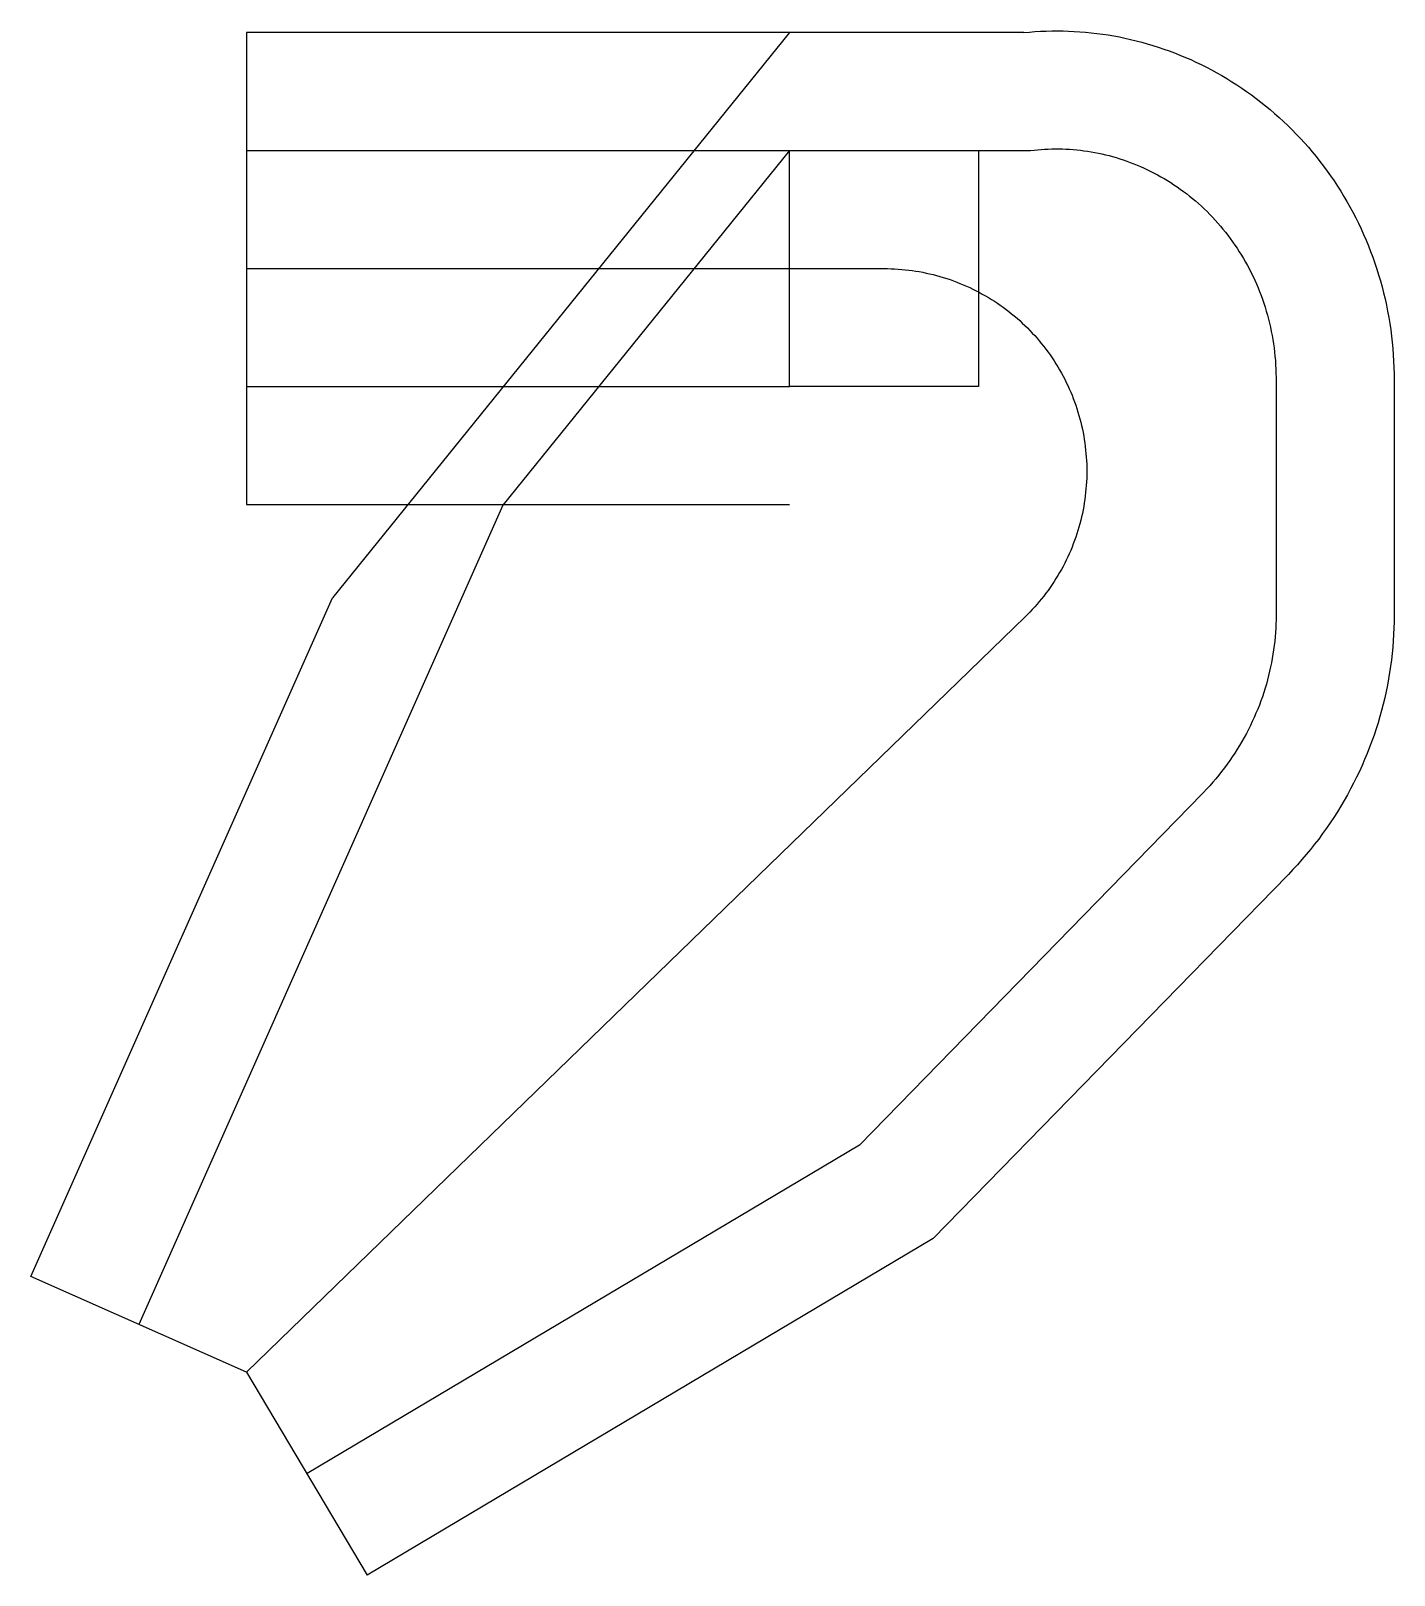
# Model space of a CAD drawing. Header units: metres. Extents: x -13385 to 8002, y -20504 to 3730.
import ezdxf

# ---------------------------------------------------------------- set-up
doc = ezdxf.new("R2010")
doc.units = ezdxf.units.M

msp = doc.modelspace()

# ---------------------------------------------------------------- linework, layer by layer
at = {"color": 1}
for p, q in [((-10000, 3704), (-10000, -3704)), ((2193, 3704), (-10000, 3704)), ((-1482, 3704), (-8653, -5166)), ((-10000, 1852), (2299, 1852)), ((-1482, 1852), (-5981, -3712)), ((-10000, -1852), (-1482, -1852)), ((6150, -1739), (6150, -5443)), ((8002, -1739), (8002, -5443)), ((-5981, -3712), (-11692, -16569)), ((-10000, -3704), (-1482, -3704)), ((-13385, -15817), (-8653, -5166)), ((4998, -8236), (-383, -13756)), ((6324, -9528), (773, -15224)), ((-383, -13756), (-9053, -18912)), ((773, -15224), (-8107, -20504)), ((-10000, -17321), (-13385, -15817)), ((-10000, -17321), (-8107, -20504))]:
    msp.add_line(p, q, dxfattribs=at)
for points in [[(2193, 3704), (2280, 3712), (2368, 3719), (2455, 3724), (2543, 3728), (2631, 3730), (2720, 3730), (2808, 3730), (2896, 3727), (2985, 3723), (3074, 3717), (3162, 3710), (3251, 3702), (3339, 3691), (3428, 3679), (3516, 3666), (3604, 3651), (3692, 3635), (3780, 3616), (3868, 3597), (3955, 3576), (4043, 3553), (4130, 3529), (4216, 3503), (4302, 3475), (4388, 3446), (4474, 3416), (4559, 3384), (4643, 3350), (4728, 3315), (4811, 3279), (4894, 3241), (4977, 3201), (5059, 3160), (5140, 3118), (5221, 3074), (5301, 3028), (5380, 2981), (5458, 2933), (5536, 2883), (5613, 2832), (5689, 2779), (5765, 2725), (5839, 2670), (5913, 2613), (5986, 2555), (6058, 2496), (6128, 2435), (6198, 2373), (6267, 2309), (6335, 2245), (6402, 2179), (6468, 2111), (6532, 2043), (6596, 1973), (6658, 1903), (6719, 1831), (6779, 1758), (6838, 1683), (6896, 1608), (6952, 1531), (7007, 1454), (7061, 1375), (7114, 1296), (7165, 1215), (7215, 1133), (7263, 1051), (7310, 967), (7356, 883), (7400, 797), (7443, 711), (7484, 624), (7524, 536), (7562, 448), (7599, 358), (7634, 268), (7668, 177), (7700, 85), (7731, -7), (7760, -100), (7788, -193), (7813, -288), (7838, -382), (7860, -477), (7881, -573), (7901, -669), (7918, -766), (7934, -863), (7949, -960), (7961, -1058), (7972, -1156), (7982, -1255), (7989, -1354), (7995, -1452), (7999, -1552), (8002, -1651), (8002, -1739)], [(1482, -1852), (-1482, -1852), (-1482, 1852), (1482, 1852), (1482, -1852)], [(2299, 1852), (2354, 1859), (2409, 1864), (2464, 1869), (2519, 1873), (2575, 1876), (2630, 1878), (2686, 1878), (2742, 1878), (2798, 1877), (2854, 1875), (2911, 1872), (2967, 1868), (3023, 1863), (3080, 1857), (3136, 1850), (3193, 1842), (3249, 1833), (3305, 1823), (3362, 1812), (3418, 1800), (3474, 1787), (3530, 1773), (3586, 1758), (3642, 1742), (3697, 1725), (3753, 1707), (3808, 1687), (3863, 1667), (3917, 1646), (3972, 1624), (4026, 1601), (4080, 1577), (4133, 1552), (4186, 1526), (4239, 1499), (4292, 1471), (4344, 1442), (4396, 1412), (4447, 1381), (4498, 1349), (4548, 1316), (4598, 1283), (4647, 1248), (4696, 1212), (4744, 1176), (4792, 1138), (4839, 1100), (4886, 1061), (4932, 1020), (4978, 979), (5022, 938), (5067, 895), (5110, 851), (5153, 807), (5195, 761), (5236, 715), (5277, 668), (5317, 621), (5356, 572), (5395, 523), (5432, 473), (5469, 422), (5505, 370), (5540, 318), (5574, 265), (5608, 211), (5640, 157), (5672, 102), (5703, 46), (5733, -10), (5761, -67), (5789, -124), (5816, -183), (5842, -241), (5868, -301), (5892, -360), (5915, -421), (5937, -482), (5958, -543), (5978, -605), (5997, -667), (6014, -730), (6031, -793), (6047, -857), (6062, -921), (6075, -985), (6088, -1049), (6099, -1114), (6109, -1180), (6118, -1245), (6126, -1311), (6133, -1377), (6139, -1444), (6144, -1510), (6147, -1577), (6149, -1644), (6150, -1711), (6150, -1739)], [(-10000, 0), (0, 0), (56, 0), (111, -2), (166, -4), (222, -8), (277, -12), (332, -17), (388, -24), (443, -31), (498, -39), (552, -48), (607, -58), (661, -70), (715, -82), (769, -94), (823, -108), (877, -123), (930, -139), (983, -156), (1035, -173), (1088, -192), (1140, -211), (1191, -232), (1243, -253), (1294, -275), (1344, -298), (1394, -322), (1444, -347), (1493, -372), (1542, -399), (1590, -426), (1638, -454), (1685, -483), (1732, -513), (1779, -544), (1824, -575), (1869, -607), (1914, -640), (1958, -674), (2002, -709), (2044, -744), (2087, -780), (2128, -817), (2169, -854), (2209, -893), (2249, -932), (2288, -971), (2326, -1011), (2364, -1052), (2400, -1094), (2436, -1136), (2472, -1179), (2506, -1222), (2540, -1266), (2573, -1311), (2605, -1356), (2637, -1402), (2667, -1448), (2697, -1495), (2726, -1542), (2754, -1590), (2782, -1639), (2808, -1687), (2834, -1737), (2859, -1786), (2883, -1836), (2906, -1887), (2928, -1938), (2949, -1989), (2969, -2041), (2989, -2093), (3007, -2145), (3025, -2198), (3042, -2251), (3057, -2304), (3072, -2357), (3086, -2411), (3099, -2465), (3111, -2519), (3122, -2574), (3132, -2628), (3141, -2683), (3150, -2738), (3157, -2793), (3163, -2848), (3168, -2903), (3173, -2959), (3176, -3014), (3179, -3070), (3180, -3125), (3181, -3181), (3180, -3236), (3179, -3291), (3176, -3347), (3173, -3402), (3168, -3458), (3163, -3513), (3157, -3568), (3150, -3623), (3141, -3678), (3132, -3733), (3122, -3787), (3111, -3842), (3099, -3896), (3086, -3950), (3072, -4004), (3057, -4057), (3042, -4110), (3025, -4163), (3007, -4216), (2989, -4268), (2969, -4320), (2949, -4372), (2928, -4423), (2906, -4474), (2883, -4525), (2859, -4575), (2834, -4624), (2808, -4674), (2782, -4722), (2754, -4771), (2726, -4819), (2697, -4866), (2667, -4913), (2637, -4959), (2605, -5005), (2573, -5050), (2540, -5095), (2506, -5139), (2472, -5182), (2436, -5225), (2400, -5267), (2364, -5309), (2326, -5350), (2288, -5390), (2249, -5429), (2215, -5463), (-10000, -17321)], [(6150, -5443), (6150, -5510), (6148, -5577), (6145, -5645), (6141, -5712), (6136, -5780), (6129, -5848), (6121, -5915), (6112, -5983), (6102, -6050), (6091, -6118), (6079, -6185), (6065, -6252), (6050, -6320), (6034, -6387), (6017, -6453), (5998, -6520), (5978, -6586), (5958, -6653), (5936, -6719), (5912, -6784), (5888, -6850), (5862, -6915), (5835, -6979), (5807, -7044), (5778, -7108), (5748, -7171), (5717, -7234), (5684, -7297), (5650, -7359), (5615, -7421), (5579, -7482), (5542, -7543), (5504, -7603), (5464, -7662), (5424, -7721), (5382, -7780), (5339, -7837), (5296, -7894), (5251, -7951), (5205, -8006), (5158, -8061), (5110, -8116), (5061, -8169), (5011, -8222), (4998, -8236)], [(8002, -5443), (8001, -5542), (7999, -5642), (7994, -5742), (7988, -5842), (7981, -5941), (7971, -6041), (7960, -6141), (7946, -6240), (7932, -6340), (7915, -6439), (7897, -6538), (7876, -6637), (7855, -6736), (7831, -6835), (7806, -6933), (7778, -7030), (7750, -7128), (7719, -7225), (7687, -7322), (7653, -7418), (7617, -7513), (7579, -7608), (7540, -7703), (7499, -7797), (7457, -7890), (7413, -7983), (7367, -8075), (7319, -8166), (7270, -8257), (7219, -8347), (7167, -8436), (7113, -8524), (7057, -8612), (7000, -8698), (6941, -8784), (6880, -8868), (6819, -8952), (6755, -9035), (6690, -9116), (6624, -9197), (6556, -9276), (6486, -9355), (6416, -9432), (6343, -9508), (6324, -9528)]]:
    msp.add_lwpolyline(points, dxfattribs=at)

doc.saveas('drawing.dxf')
